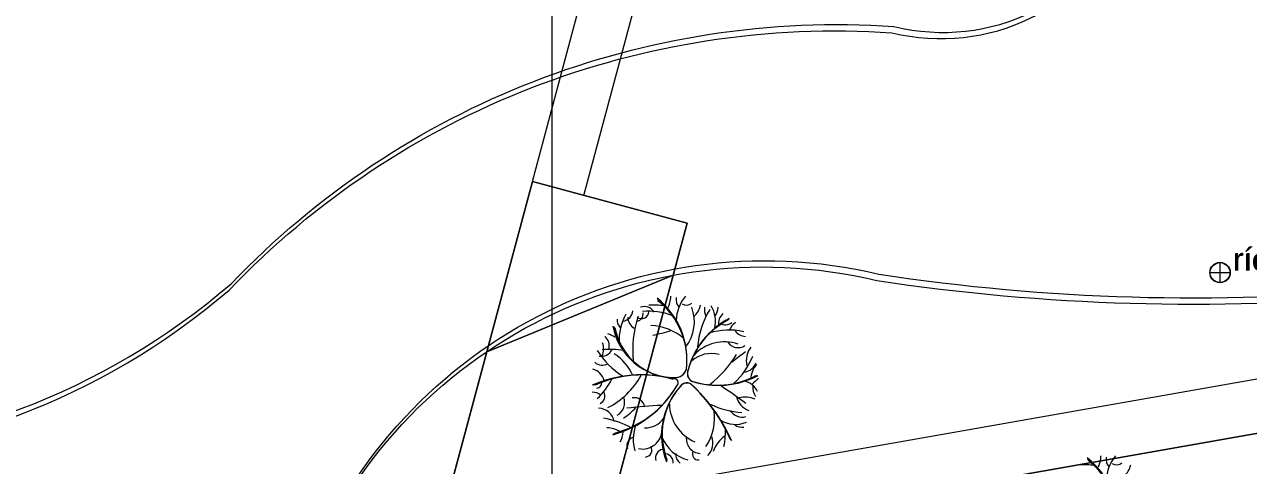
# Model space of a CAD drawing. Header units: metres. Extents: x -1097 to 1588, y -673 to 884.
# Drawn here: x 560.5 to 652.1, y 345.5 to 378.6 of the extents above; entities that cross this region are included whole.
import ezdxf

# ---------------------------------------------------------------- set-up
doc = ezdxf.new("R2010")
doc.units = ezdxf.units.M
doc.linetypes.add('DASHED', pattern=[1.524, 1.27, -0.254])
for name, color, linetype, lineweight, plot in [('CORTES', 1, 'Continuous', 0, False), ('COTAS', 7, 'Continuous', 0, False), ('EXT. caminos', 252, 'Continuous', 0, False), ('EXTENSIONES', 252, 'Continuous', 0, False), ('HATCHS', 7, 'Continuous', 0, False), ('REPLANTEO', 1, 'Continuous', 0, False), ('Solado', 7, 'Continuous', 0, False), ('TERRENO', 188, 'Continuous', 0, False), ('VEGETACION', 85, 'Continuous', 0, False), ('VISTA LEJOS', 7, 'Continuous', 0, False)]:
    doc.layers.add(name, color=color, linetype=linetype, lineweight=lineweight, plot=plot)
doc.styles.add('ARIAL', font='arial.ttf')

msp = doc.modelspace()

# ---------------------------------------------------------------- linework, layer by layer
at = {"layer": 'CORTES'}
msp.add_lwpolyline([(600, 175), (600, 470)], dxfattribs=at)
at = {"layer": 'COTAS'}
for points in [[(650, 359.235), (650, 360.765)], [(650, 359.257), (650, 360.743)], [(649.235, 360), (650.765, 360)], [(649.258, 360), (650.742, 360)]]:
    msp.add_lwpolyline(points, dxfattribs=at)
for radius in [0.765, 0.743]:
    msp.add_circle((650, 360), radius, dxfattribs=at)
at = {"layer": 'EXT. caminos'}
for points in [[(675.433, 356.013), (604.704, 343.542)], [(675.253, 351.92), (603.562, 339.279)]]:
    msp.add_lwpolyline(points, dxfattribs=at)
at = {"layer": 'EXTENSIONES'}
for points in [[(598.516, 366.81), (605.849, 394.179)], [(602.379, 365.775), (610.039, 394.362)]]:
    msp.add_lwpolyline(points, dxfattribs=at)
msp.add_lwpolyline([(598.516, 366.81), (610.107, 363.704), (594.578, 305.749), (582.987, 308.855)], close=True, dxfattribs=at)
at = {"layer": 'HATCHS', "color": 251}
for points in [[(610.107, 363.704), (598.516, 366.81), (595.103, 354.072), (609.061, 359.8)], [(609.061, 359.8), (595.103, 354.072), (583.424, 310.487), (596.398, 312.543)]]:
    msp.add_lwpolyline(points, close=True, dxfattribs=at)
at = {"layer": 'REPLANTEO', "linetype": 'DASHED'}
msp.add_lwpolyline([(600, 216), (600, 470)], dxfattribs=at)
at = {"layer": 'Solado'}
msp.add_lwpolyline([(604.704, 343.542), (603.562, 339.279), (675.253, 351.92), (675.433, 356.013)], close=True, dxfattribs=at)
at = {"layer": 'TERRENO'}
msp.add_lwpolyline([(556.565, 308.929, 0.197971), (699.318, 366.303, -2.596357)], format="xyb", dxfattribs=at)
at = {"layer": 'VEGETACION'}
for centre, radius, start, end in [((606.912, 356.681), 0.775, 26.98899, 112.35361), ((607.53, 350.99), 6.571, 82.33941, 92.54677), ((604.23, 353.471), 5.862, -7.01261, 51.76086), ((604.286, 353.457), 5.803, -7.01261, 51.76086), ((604.343, 353.443), 5.745, -7.01261, 51.76086), ((604.399, 353.428), 5.686, -7.01261, 51.76086), ((607.011, 358.237), 1.869, -30.31086, -0.13685), ((610.107, 357.977), 0.839, 169.67781, -136.28872), ((612.28, 356.312), 3, 140.20303, 178.19473), ((610.052, 358.133), 0.58, -125.06785, -46.75849), ((609.749, 357.812), 1.382, -52.21385, -10.74588), ((610.054, 356.364), 2.176, -14.12065, 31.52713), ((605.718, 356.445), 0.855, 175.5863, -134.2924), ((608.85, 354.951), 3.845, 149.94734, -176.82535), ((605.16, 357.22), 0.878, -80.57325, -5.45985), ((606.607, 356.649), 0.939, 178.87088, -119.62745), ((613.884, 354.216), 7.859, 161.42441, -173.90455), ((606.69, 357.106), 0.548, -126.83758, -2.22247), ((606.244, 356.903), 0.561, -77.85985, 7.89186), ((607.233, 352.354), 4.754, 68.3223, 95.67587), ((607.511, 356.312), 3.133, -37.03996, 20.27839), ((615.956, 351.213), 5.967, 117.23254, 165.08268), ((616.018, 351.204), 6.027, 117.23254, 165.08268), ((617.128, 353.959), 6.258, 148.36683, 175.73086), ((612.745, 357.267), 1.353, 174.4694, -156.12237), ((611.381, 357.41), 1.04, -37.87568, -0.69377), ((613.373, 356.206), 0.93, 129.13352, -169.79062), ((609.186, 356.86), 4.73, -169.39915, -90.61113), ((609.193, 356.811), 4.683, -169.39915, -90.61113), ((609.2, 356.763), 4.635, -169.39915, -90.61113), ((609.206, 356.715), 4.588, -169.39915, -90.61113), ((607.19, 351.953), 4.093, 49.1819, 87.28655), ((605.345, 366.428), 11.329, -78.88119, -71.62327), ((615.833, 351.229), 5.846, 117.23254, 165.08268), ((615.895, 351.221), 5.906, 117.23254, 165.08268), ((613.253, 350.699), 4.996, 77.26203, 107.34819), ((612.964, 356.903), 0.81, -119.40791, -53.77718), ((614.381, 355.232), 1.206, 122.42615, 158.39057), ((614.579, 356.33), 1.128, -141.31419, -95.81178), ((602.604, 354.284), 1.251, -25.45632, 21.23769), ((603.344, 354.503), 0.931, -14.60648, 49.15979), ((601.679, 349.899), 6.054, 60.2465, 65.67795), ((612.891, 351.688), 3.119, 70.80163, 137.40588), ((613.92, 355.299), 0.922, -146.51659, -56.55935), ((608.484, 357.357), 6.03, -148.02706, -121.83538), ((603.708, 354.551), 0.827, -103.47011, -23.89102), ((604.3, 346.885), 7.353, 81.86691, 94.41278), ((602.742, 350.867), 3.584, 23.33462, 57.91194), ((611.902, 351.743), 2.189, 74.31841, 131.55014), ((605.827, 358.975), 9.484, -50.96163, -32.70067), ((622.924, 342.391), 14.413, 125.94383, 130.94741), ((616.221, 353.409), 1.693, 143.15964, -166.58772), ((603.756, 353.949), 0.88, -130.29884, -61.78587), ((610.23, 355.578), 5.12, -49.01403, -20.95397), ((614.22, 353.662), 1.134, -79.471, -22.67378), ((616.698, 351.928), 1.835, 139.45159, 176.95737), ((606.65, 343.458), 8.881, 74.72725, 114.24073), ((602.766, 351.64), 1.149, 14.16374, 76.17617), ((606.682, 343.544), 8.792, 74.72725, 114.24073), ((606.715, 343.63), 8.703, 74.72725, 114.24073), ((606.747, 343.715), 8.615, 74.72725, 114.24073), ((600.177, 354.099), 4.762, -47.90984, -25.81356), ((601.514, 355.12), 5.869, -63.07438, -28.86719), ((609.117, 351.742), 0.311, -49.80286, 114.20931), ((609.125, 351.745), 0.308, -49.80286, 114.20931), ((609.132, 351.747), 0.305, -49.80286, 114.20931), ((609.14, 351.75), 0.302, -49.80286, 114.20931), ((609.185, 353.036), 0.907, -93.13221, -17.97388), ((609.192, 353.026), 0.898, -93.13221, -17.97388), ((609.199, 353.016), 0.889, -93.13221, -17.97388), ((609.206, 353.005), 0.88, -93.13221, -17.97388), ((610.775, 352.438), 0.66, 153.41984, -121.27123), ((610.784, 352.443), 0.667, 153.41984, -121.27123), ((610.794, 352.447), 0.674, 153.41984, -121.27123), ((610.803, 352.451), 0.681, 153.41984, -121.27123), ((612.361, 357.765), 6.199, -108.13167, -62.2585), ((612.387, 357.824), 6.263, -108.13167, -62.2585), ((612.413, 357.884), 6.327, -108.13167, -62.2585), ((612.438, 357.943), 6.391, -108.13167, -62.2585), ((622.49, 343.901), 10.79, 130.7293, 134.41442), ((603.014, 350.038), 0.997, 52.25184, 90.5793), ((603.315, 351.738), 0.39, -87.47941, 11.74599), ((603.337, 350.756), 0.61, -65.70951, 27.14006), ((602.462, 355.527), 7.95, -74.86791, -30.40238), ((602.536, 355.492), 7.87, -74.86791, -30.40238), ((602.61, 355.457), 7.791, -74.86791, -30.40238), ((602.684, 355.422), 7.711, -74.86791, -30.40238), ((613.694, 347.795), 5.509, 138.41245, -158.97879), ((613.656, 347.838), 5.454, 138.41245, -158.97879), ((613.617, 347.88), 5.399, 138.41245, -158.97879), ((613.579, 347.922), 5.344, 138.41245, -158.97879), ((610.098, 351.085), 0.64, 64.15715, 144.97171), ((610.095, 351.094), 0.634, 64.15715, 144.97171), ((610.093, 351.103), 0.627, 64.15715, 144.97171), ((610.091, 351.113), 0.621, 64.15715, 144.97171), ((601.894, 342.461), 12.511, 23.86454, 47.40587), ((601.812, 342.363), 12.64, 23.86454, 47.40587), ((601.73, 342.264), 12.769, 23.86454, 47.40587), ((601.647, 342.166), 12.898, 23.86454, 47.40587), ((578.183, 300.451), 61.595, 53.87007, 56.06767), ((614.029, 350.401), 1.513, 26.97872, 76.13005), ((616.314, 351.452), 1.306, 175.41939, -146.01117), ((604.356, 350.253), 1.069, -61.51977, 22.95033), ((606.134, 349.849), 0.78, 6.63564, 100.13385), ((611.92, 350.223), 3.15, -178.6401, -113.40996), ((614.435, 355.189), 5.671, -117.27146, -92.28607), ((615.157, 350.982), 1.374, -169.09926, -108.54581), ((614.447, 348.893), 1.784, 65.24594, 104.85446), ((603.446, 348.613), 1.222, 10.88374, 88.48923), ((603.366, 352.33), 3.781, -58.5365, -40.24403), ((609.169, 321.479), 28.581, 91.89585, 97.18239), ((608.43, 349.061), 3.722, -34.2307, 10.37313), ((614.228, 350.218), 1.045, -148.92217, -74.86876), ((602.127, 340.886), 8.396, 63.11546, 78.20425), ((604.09, 346.639), 1.735, 55.05214, 89.71285), ((609.266, 347.505), 3.202, 162.29182, -164.58266), ((606.997, 350.023), 1.651, -93.06078, -33.79545), ((613.719, 350.718), 2.092, -122.25906, -66.98973), ((607, 348.14), 5.974, -11.32784, 2.75208), ((614.233, 349.501), 1.081, -121.91184, -83.51776), ((603.997, 348.056), 1.306, -33.66519, 0.2761), ((606.257, 347.023), 0.66, 109.77659, -161.16161), ((606.758, 348.248), 1.466, -101.26434, -1.15026), ((610.861, 348.746), 2.858, -157.33263, -104.24202), ((611.154, 347.557), 1.115, 172.80158, -94.34358), ((610.597, 347.242), 1.423, -42.05543, 18.62735), ((614.269, 345.82), 2.347, 124.73116, 160.55197), ((606.947, 346.696), 0.513, -86.06631, 31.73431), ((608.4, 346.098), 0.675, 102.03316, -164.99288), ((608.367, 345.749), 0.696, -2.81364, 89.85899), ((610.06, 346.372), 0.818, 174.9157, -126.47299), ((610.944, 346.428), 0.456, 157.63517, -83.3031), ((639.735, 339.033), 6.571, 82.33941, 92.54677), ((636.435, 341.515), 5.862, -7.01261, 51.76086), ((636.491, 341.5), 5.803, -7.01261, 51.76086), ((636.548, 341.486), 5.745, -7.01261, 51.76086), ((636.604, 341.472), 5.686, -7.01261, 51.76086), ((639.216, 346.28), 1.869, -30.31086, -0.13685), ((642.312, 346.021), 0.839, 169.67781, -136.28872), ((644.485, 344.356), 3, 140.20303, 178.19473), ((642.257, 346.176), 0.58, -125.06785, -46.75849), ((641.954, 345.855), 1.382, -52.21385, -10.74588)]:
    msp.add_arc(centre, radius, start, end, dxfattribs=at)
at = {"layer": 'VISTA LEJOS'}
for points in [[(598.239, 415.972, 0.099657), (565.478, 406.525, -0.218656), (546.407, 407.091, 0.253576), (512.183, 401.033, 0.493829), (508.453, 357.267, 0.358529), (575.807, 358.689, -0.222729), (625.438, 377.962, 0.822245), (638.171, 405.428, 0.19926), (598.239, 415.972, -73.398936)], [(598.239, 415.972, 0.099657), (565.478, 406.525, -0.218656), (546.407, 407.091, 0.253576), (512.183, 401.033, 0.493829), (508.453, 357.267, 0.358529), (575.807, 358.689, -0.222729), (625.438, 377.962, 0.822245), (638.171, 405.428, 0.19926), (598.239, 415.972, -73.398936)], [(598.39, 416.442, 0.099657), (565.628, 406.995, -0.218656), (546.558, 407.561, 0.253576), (512.333, 401.503, 0.493829), (508.604, 357.737, 0.358529), (575.958, 359.159, -0.222729), (625.588, 378.432, 0.822245), (638.322, 405.898, 0.19926), (598.39, 416.442, -73.398936)], [(556.716, 309.399, 0.197971), (699.469, 366.772, -2.596357)], [(581.058, 335.889, -0.387748), (624.465, 359.872, 0.121393), (699.469, 366.772, 0.061535)], [(556.565, 308.929, 0.197971), (699.318, 366.303, -2.596357)], [(580.907, 335.419, -0.387748), (624.315, 359.402, 0.121393), (699.318, 366.303, 0.061535)], [(580.907, 335.419, -0.387748), (624.315, 359.402, 0.121393), (699.318, 366.303, 0.061535)]]:
    msp.add_lwpolyline(points, format="xyb", dxfattribs=at)

# ---------------------------------------------------------------- texts
at = {"layer": 'COTAS', "style": 'ARIAL'}
for height, p in [(1.65, (650.965, 360.149)), (1.7, (650.995, 360.153))]:
    msp.add_text('río +330.50', height=height, dxfattribs=at).set_placement(p)

doc.saveas('drawing.dxf')
